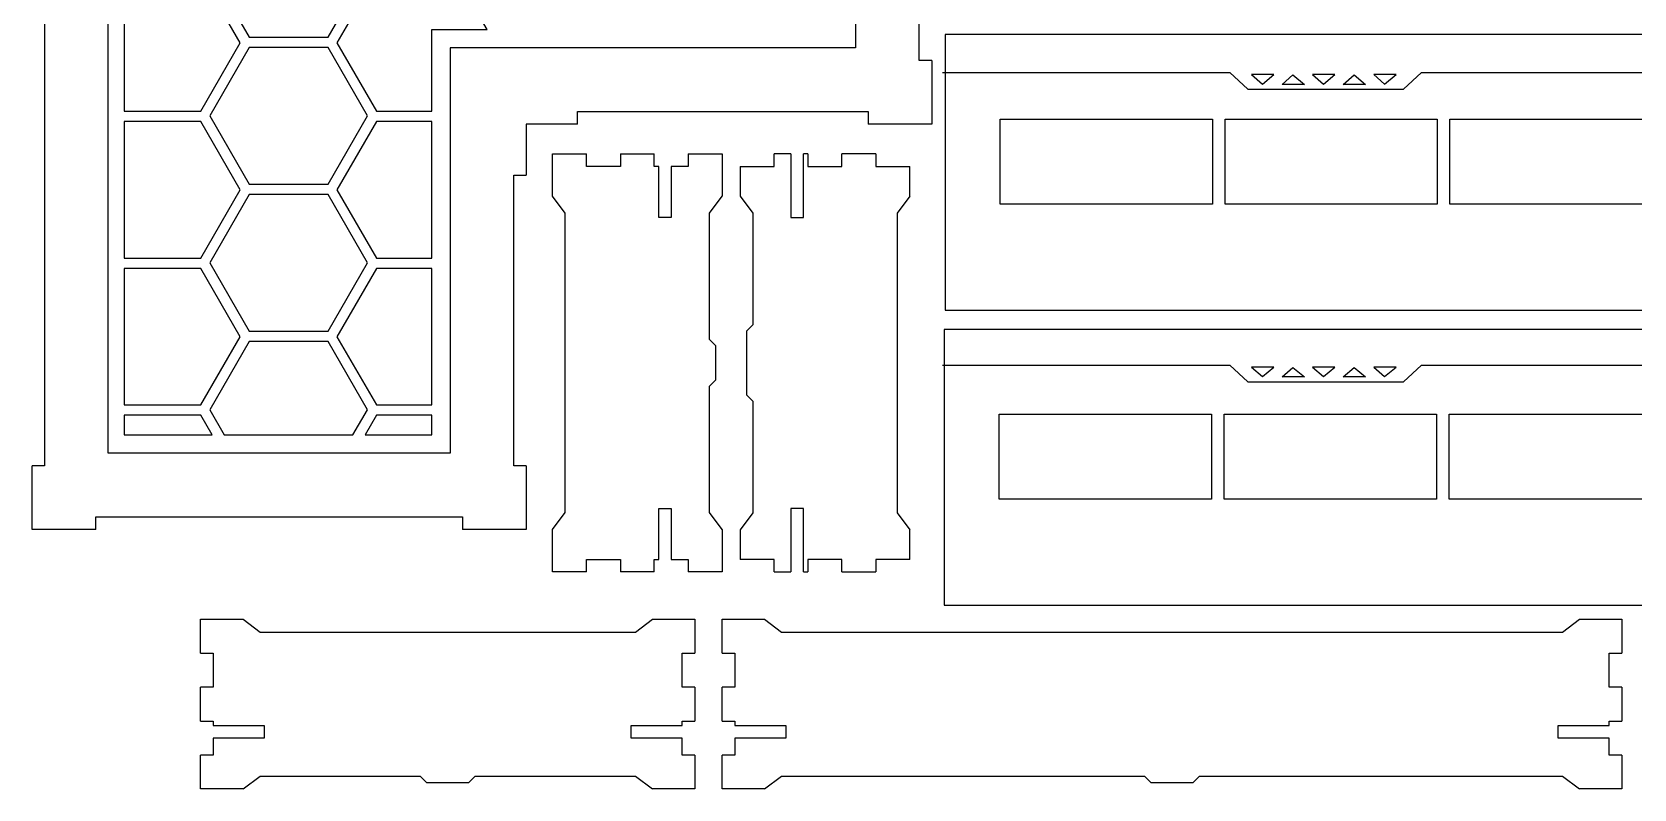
# Model space of a CAD drawing. Extents: x 3 to 594, y 4 to 392.
# Drawn here: x 3.4 to 380.9, y 4 to 182.4 of the extents above; entities that cross this region are included whole.
import ezdxf

# ---------------------------------------------------------------- set-up
doc = ezdxf.new("R2010")
doc.units = 0
for name, color, linetype in [('Découpe_1', 7, 'CONTINUOUS'), ('Découpe_2', 7, 'CONTINUOUS'), ('Découpe_4', 7, 'CONTINUOUS'), ('Gravure', 7, 'CONTINUOUS')]:
    doc.layers.add(name, color=color, linetype=linetype)

msp = doc.modelspace()

# ---------------------------------------------------------------- linework, layer by layer
at = {"layer": 'Découpe_1', "color": 5}
for points in [[(281.52506, 141.86239), (231.52506, 141.86239), (231.52506, 161.86239), (281.52506, 161.86239)], [(334.52506, 141.86239), (284.52506, 141.86239), (284.52506, 161.86239), (334.52506, 161.86239)], [(337.52506, 141.86239), (337.52506, 161.86239), (387.52506, 161.86239), (387.52506, 141.86239)], [(231.30887, 92.34533), (281.3086, 92.34533), (281.3086, 72.34533), (231.30887, 72.34533)], [(284.3086, 92.34533), (334.3086, 92.34533), (334.3086, 72.34533), (284.3086, 72.34533)], [(337.3086, 72.34533), (337.3086, 92.34533), (387.3086, 92.34533), (387.3086, 72.34533)]]:
    msp.add_lwpolyline(points, close=True, dxfattribs=at)
at = {"layer": 'Découpe_2', "color": 6}
for points in [[(218.52506, 181.86239)], [(218.30897, 112.34533)]]:
    msp.add_lwpolyline(points, close=True, dxfattribs=at)
at = {"layer": 'Découpe_2', "color": 4}
for points in [[(126.018764, 55.1516), (126.018764, 65.1516), (129.018764, 69.1516), (129.018764, 139.7016), (126.018764, 143.7016), (126.018764, 153.7016), (134.018764, 153.7016)], [(134.018764, 150.7516), (134.018764, 153.7016)], [(142.018764, 153.7016), (142.018764, 150.7516)], [(142.018764, 153.7016), (150.018764, 153.7016)], [(150.018764, 150.7516), (150.018764, 153.7016)], [(158.018764, 153.7016), (158.018764, 150.7516)], [(158.018764, 153.7016), (166.018764, 153.7016), (166.018764, 143.7016)], [(182.22786, 153.70159), (178.22786, 153.70159)], [(178.22786, 150.75159), (178.22786, 153.70159)], [(182.22786, 153.70159), (182.22786, 138.70159)], [(186.22786, 153.70159), (185.17786, 153.70159)], [(185.17786, 138.70159), (185.17786, 153.70159)], [(186.22786, 153.70159), (186.22786, 150.75159)], [(202.22786, 153.70159), (194.22786, 153.70159)], [(194.22786, 150.75159), (194.22786, 153.70159)], [(202.22786, 153.70159), (202.22786, 150.75159)], [(142.018764, 150.7516), (134.018764, 150.7516)], [(151.068764, 150.7516), (150.018764, 150.7516)], [(151.068764, 138.7016), (151.068764, 150.7516)], [(154.018764, 150.7516), (154.018764, 138.7016)], [(158.018764, 150.7516), (154.018764, 150.7516)], [(170.22786, 150.75159), (178.22786, 150.75159)], [(170.22786, 150.75159), (170.22786, 143.75159), (173.22786, 139.75159), (173.22786, 113.42659), (171.72786, 111.92659), (171.72786, 96.92659), (173.22786, 95.42659), (173.22786, 69.10159), (170.22786, 65.10159), (170.22786, 58.10159)], [(186.22786, 150.75159), (194.22786, 150.75159)], [(202.22786, 150.75159), (210.22786, 150.75159)], [(210.22786, 143.75159), (210.22786, 150.75159)], [(163.018764, 139.7016), (166.018764, 143.7016)], [(210.22786, 143.75159), (207.22786, 139.75159)], [(163.018764, 109.9266), (163.018764, 139.7016)], [(207.22786, 139.75159), (207.22786, 69.10159)], [(154.018764, 138.7016), (151.068764, 138.7016)], [(182.22786, 138.70159), (185.17786, 138.70159)], [(164.518764, 108.4266), (163.018764, 109.9266)], [(164.518764, 100.4266), (164.518764, 108.4266)], [(163.018764, 98.9266), (164.518764, 100.4266)], [(163.018764, 69.1516), (163.018764, 98.9266)], [(151.068764, 70.1516), (154.018764, 70.1516)], [(151.068764, 58.1016), (151.068764, 70.1516)], [(154.018764, 70.1516), (154.018764, 58.1016)], [(166.018764, 65.1516), (163.018764, 69.1516)], [(182.22786, 70.15159), (182.22786, 55.15159)], [(185.17786, 70.15159), (182.22786, 70.15159)], [(185.17786, 55.15159), (185.17786, 70.15159)], [(207.22786, 69.10159), (210.22786, 65.10159)], [(166.018764, 65.1516), (166.018764, 55.1516), (158.018764, 55.1516)], [(210.22786, 58.10159), (210.22786, 65.10159)], [(134.018764, 58.1016), (142.018764, 58.1016)], [(134.018764, 55.1516), (134.018764, 58.1016)], [(142.018764, 58.1016), (142.018764, 55.1516)], [(150.018764, 58.1016), (151.068764, 58.1016)], [(150.018764, 55.1516), (150.018764, 58.1016)], [(154.018764, 58.1016), (158.018764, 58.1016)], [(158.018764, 58.1016), (158.018764, 55.1516)], [(178.22786, 58.10159), (170.22786, 58.10159)], [(178.22786, 55.15159), (178.22786, 58.10159)], [(186.22786, 58.10159), (186.22786, 55.15159)], [(194.22786, 58.10159), (186.22786, 58.10159)], [(194.22786, 55.15159), (194.22786, 58.10159)], [(210.22786, 58.10159), (202.22786, 58.10159)], [(202.22786, 58.10159), (202.22786, 55.15159)], [(134.018764, 55.1516), (126.018764, 55.1516)], [(150.018764, 55.1516), (142.018764, 55.1516)], [(178.22786, 55.15159), (182.22786, 55.15159)], [(185.17786, 55.15159), (186.22786, 55.15159)], [(194.22786, 55.15159), (202.22786, 55.15159)], [(43.11921, 44.00249), (53.11921, 44.00249), (57.11921, 41.00249), (145.56921, 41.00249), (149.56921, 44.00249), (159.56921, 44.00249), (159.56921, 36.00249)], [(43.11921, 36.00249), (43.11921, 44.00249)], [(43.11921, 36.00249), (46.06921, 36.00249)], [(46.06921, 36.00249), (46.06921, 28.00249)], [(156.61921, 36.00249), (159.56921, 36.00249)], [(156.61921, 28.00249), (156.61921, 36.00249)], [(43.11921, 20.00249), (43.11921, 28.00249)], [(46.06921, 28.00249), (43.11921, 28.00249)], [(159.56921, 28.00249), (156.61921, 28.00249)], [(159.56921, 28.00249), (159.56921, 20.00249)], [(43.11921, 20.00249), (46.06921, 20.00249)], [(46.06921, 20.00249), (46.06921, 18.95249)], [(46.06921, 18.95249), (58.11921, 18.95249)], [(58.11921, 18.95249), (58.11921, 16.00249)], [(144.56921, 18.95249), (156.61921, 18.95249)], [(144.56921, 16.00249), (144.56921, 18.95249)], [(156.61921, 20.00249), (159.56921, 20.00249)], [(156.61921, 18.95249), (156.61921, 20.00249)], [(46.06921, 16.00249), (46.06921, 12.00249)], [(58.11921, 16.00249), (46.06921, 16.00249)], [(156.61921, 16.00249), (144.56921, 16.00249)], [(156.61921, 12.00249), (156.61921, 16.00249)], [(53.11921, 4.00249), (43.11921, 4.00249), (43.11921, 12.00249)], [(46.06921, 12.00249), (43.11921, 12.00249)], [(159.56921, 12.00249), (159.56921, 4.00249), (149.56921, 4.00249)], [(159.56921, 12.00249), (156.61921, 12.00249)], [(53.11921, 4.00249), (57.11921, 7.00249)], [(57.11921, 7.00249), (94.84421, 7.00249)], [(94.84421, 7.00249), (96.34421, 5.50249)], [(96.34421, 5.50249), (106.34421, 5.50249)], [(106.34421, 5.50249), (107.84421, 7.00249)], [(107.84421, 7.00249), (145.56921, 7.00249)], [(145.56921, 7.00249), (149.56921, 4.00249)]]:
    msp.add_lwpolyline(points, dxfattribs=at)
at = {"layer": 'Découpe_2', "color": 6}
for points in [[(218.52506, 181.86239), (218.52506, 156.75256), (218.52506, 139.82475), (218.52506, 116.86239)], [(400.52506, 181.86239), (340.269, 181.86239), (273.04573, 181.86239), (218.52506, 181.86239)], [(218.52506, 116.86239), (282.32342, 116.86239), (335.4589, 116.86239), (400.52506, 116.86239)], [(218.30897, 112.34533), (218.30897, 90.67866), (218.30897, 69.012), (218.30897, 47.34533)], [(400.3086, 112.34533), (339.64206, 112.34533), (278.97551, 112.34533), (218.30897, 112.34533)], [(218.30897, 47.34533), (278.97551, 47.34533), (339.64206, 47.34533), (400.3086, 47.34533)]]:
    msp.add_open_spline(points, degree=3, dxfattribs=at)
at = {"layer": 'Découpe_4', "color": 4}
for points in [[(3.38356, 262.18088), (6.33356, 262.18088), (6.33356, 80.18088)], [(212.43356, 175.73088), (212.43356, 262.18088), (215.38356, 262.18088)], [(215.38356, 175.73088), (212.43356, 175.73088)], [(215.38356, 175.73088), (215.38356, 160.73088)], [(131.88356, 163.68088), (200.38356, 163.68088)], [(131.88356, 160.73088), (131.88356, 163.68088)], [(200.38356, 163.68088), (200.38356, 160.73088)], [(131.88356, 160.73088), (119.83356, 160.73088), (119.83356, 148.68088)], [(215.38356, 160.73088), (200.38356, 160.73088)], [(116.88356, 148.68088), (119.83356, 148.68088)], [(116.88356, 80.18088), (116.88356, 148.68088)], [(6.33356, 80.18088), (3.38356, 80.18088)], [(3.38356, 65.18088), (3.38356, 80.18088)], [(119.83356, 80.18088), (119.83356, 65.18088), (104.83356, 65.18088)], [(119.83356, 80.18088), (116.88356, 80.18088)], [(18.38356, 65.18088), (18.38356, 68.13088)], [(18.38356, 68.13088), (104.83356, 68.13088)], [(104.83356, 68.13088), (104.83356, 65.18088)], [(18.38356, 65.18088), (3.38356, 65.18088)], [(166.008798, 44.002358), (176.008798, 44.002358), (180.008798, 41.002358), (364.008798, 41.002358), (368.008798, 44.002358), (378.008798, 44.002358), (378.008798, 36.002358)], [(166.008798, 36.002358), (166.008798, 44.002358)], [(166.008798, 36.002358), (168.958798, 36.002358)], [(168.958798, 36.002358), (168.958798, 28.002358)], [(375.058798, 36.002358), (378.008798, 36.002358)], [(375.058798, 28.002358), (375.058798, 36.002358)], [(166.008798, 20.002358), (166.008798, 28.002358)], [(168.958798, 28.002358), (166.008798, 28.002358)], [(378.008798, 28.002358), (375.058798, 28.002358)], [(378.008798, 28.002358), (378.008798, 20.002358)], [(166.008798, 20.002358), (168.958798, 20.002358)], [(168.958798, 20.002358), (168.958798, 18.952358)], [(168.958798, 18.952358), (181.008798, 18.952358)], [(181.008798, 18.952358), (181.008798, 16.002358)], [(363.008798, 18.952358), (375.058798, 18.952358)], [(363.008798, 16.002358), (363.008798, 18.952358)], [(375.058798, 20.002358), (378.008798, 20.002358)], [(375.058798, 18.952358), (375.058798, 20.002358)], [(168.958798, 16.002358), (168.958798, 12.002358)], [(181.008798, 16.002358), (168.958798, 16.002358)], [(375.058798, 16.002358), (363.008798, 16.002358)], [(375.058798, 12.002358), (375.058798, 16.002358)], [(176.008798, 4.002358), (166.008798, 4.002358), (166.008798, 12.002358)], [(168.958798, 12.002358), (166.008798, 12.002358)], [(378.008798, 12.002358), (378.008798, 4.002358), (368.008798, 4.002358)], [(378.008798, 12.002358), (375.058798, 12.002358)], [(176.008798, 4.002358), (180.008798, 7.002358)], [(180.008798, 7.002358), (265.508798, 7.002358)], [(265.508798, 7.002358), (267.008798, 5.502358)], [(267.008798, 5.502358), (277.008798, 5.502358)], [(277.008798, 5.502358), (278.508798, 7.002358)], [(278.508798, 7.002358), (364.008798, 7.002358)], [(364.008798, 7.002358), (368.008798, 4.002358)]]:
    msp.add_lwpolyline(points, dxfattribs=at)
at = {"layer": 'Gravure', "color": 3}
for points in [[(21.33356, 83.13088), (21.33356, 259.23088), (197.43356, 259.23088), (197.43356, 178.68088)], [(197.43356, 178.68088), (101.88356, 178.68088)], [(101.88356, 178.68088), (101.88356, 83.13088)], [(217.907451, 172.892123), (285.641071, 172.892123), (289.87442, 168.940953), (326.563311, 168.940953), (330.796641, 172.892123), (401.352181, 172.892123)], [(217.907456, 103.935788), (285.641086, 103.935788), (289.874436, 99.984618), (326.563316, 99.984618), (330.796646, 103.935788), (401.352186, 103.935788)], [(101.88356, 83.13088), (21.33356, 83.13088)]]:
    msp.add_lwpolyline(points, dxfattribs=at)
for points in [[(45.246422, 197.28263), (54.540462, 181.18492), (73.129095, 181.18492), (82.423155, 197.28317), (73.129095, 213.38096), (54.540462, 213.38096)], [(25.069736, 163.77754), (43.129201, 163.77754), (52.423242, 179.87581), (43.129201, 195.97348), (25.069736, 195.97348)], [(75.246312, 179.87581), (84.540937, 163.77754), (97.619683, 163.77754), (97.619683, 182.98962), (110.62568, 182.98962), (103.12911, 195.97348), (84.540937, 195.97348)], [(45.246422, 162.65032), (54.540462, 146.55262), (73.129095, 146.55262), (82.423155, 162.65032), (73.129095, 178.74855), (54.540462, 178.74855)], [(290.77278, 172.392303), (293.33125, 170.149543), (296.03186, 172.392303)], [(297.96711, 170.094213), (300.52558, 172.336973), (303.22619, 170.094213)], [(305.16147, 172.392303), (307.71993, 170.149543), (310.42054, 172.392303)], [(312.35582, 170.094213), (314.9143, 172.336973), (317.6149, 170.094213)], [(319.55015, 172.392303), (322.10862, 170.149543), (324.80923, 172.392303)], [(25.069736, 129.14523), (43.129201, 129.14523), (52.423242, 145.2435), (43.129201, 161.34117), (25.069736, 161.34117)], [(75.246312, 145.2435), (84.540937, 129.14523), (97.619683, 129.14523), (97.619683, 161.34117), (84.540937, 161.34117)], [(45.246422, 128.01801), (54.540462, 111.92031), (73.129095, 111.92031), (82.423155, 128.01801), (73.129095, 144.11625), (54.540462, 144.11625)], [(25.069736, 94.51295), (43.129201, 94.51295), (52.423242, 110.61119), (43.129201, 126.70887), (25.069736, 126.70887)], [(75.246312, 110.61119), (84.540937, 94.51295), (97.619683, 94.51295), (97.619683, 126.70887), (84.540937, 126.70887)], [(45.246422, 93.3857), (48.67939, 87.43976), (78.990163, 87.43976), (82.423155, 93.3857), (73.129095, 109.48394), (54.540462, 109.48394)], [(290.772786, 103.435968), (293.331266, 101.193208), (296.031876, 103.435968)], [(297.967116, 101.137878), (300.525596, 103.380638), (303.226206, 101.137878)], [(305.161476, 103.435968), (307.719936, 101.193208), (310.420546, 103.435968)], [(312.355826, 101.137878), (314.914306, 103.380638), (317.614916, 101.137878)], [(319.550156, 103.435968), (322.108626, 101.193208), (324.809236, 103.435968)], [(25.069736, 87.43976), (45.806456, 87.43976), (43.129201, 92.07656), (25.069736, 92.07656)], [(81.863675, 87.43976), (97.619683, 87.43976), (97.619683, 92.07656), (84.540937, 92.07656)]]:
    msp.add_lwpolyline(points, close=True, dxfattribs=at)

doc.saveas('drawing.dxf')
